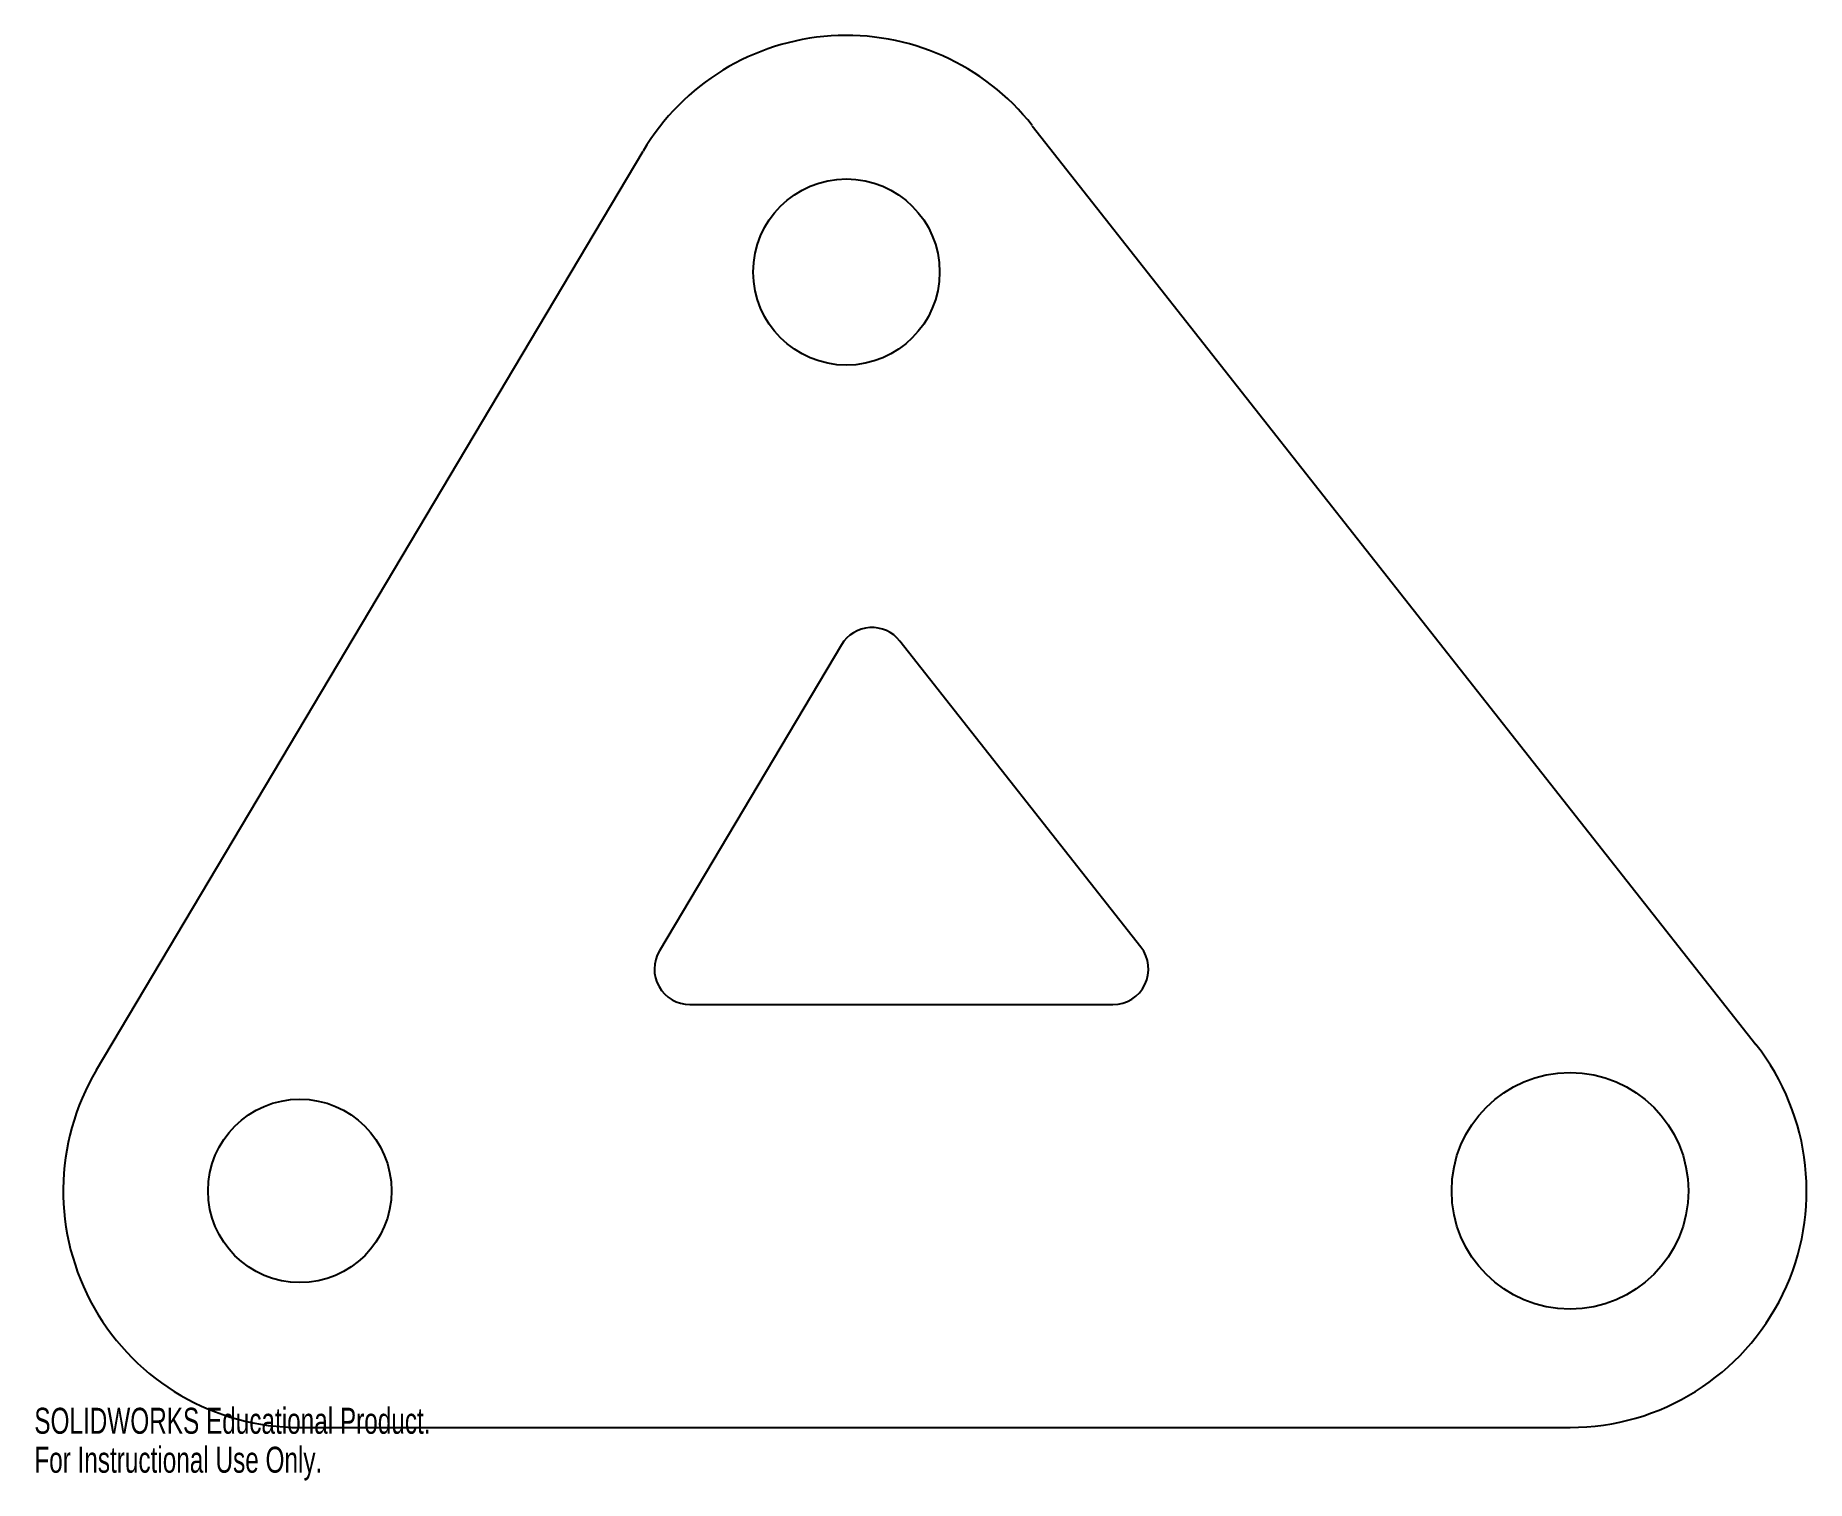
# Model space of a CAD drawing. Header units: inches. Extents: x 0 to 2.95, y 0 to 2.4.
import ezdxf

# ---------------------------------------------------------------- set-up
doc = ezdxf.new("R2010")
doc.units = ezdxf.units.IN
doc.header["$MEASUREMENT"] = 0
doc.styles.add('SLDTEXTSTYLE0', font='TXT', dxfattribs={"width": 0.7})

msp = doc.modelspace()

# ---------------------------------------------------------------- linework, layer by layer
at = {"color": 7, "linetype": 'Continuous', "lineweight": 25}
for p, q in [((1.6607, 2.2538), (2.8647, 0.7251)), ((0.1035, 0.6828), (1.0131, 2.2116)), ((1.3431, 1.39), (1.0402, 0.8808)), ((1.8413, 0.8871), (1.4403, 1.3963)), ((1.0909, 0.7915), (1.7949, 0.7915)), ((0.4418, 0.0878), (2.5554, 0.0878))]:
    msp.add_line(p, q, dxfattribs=at)
for centre, radius in [((1.3514, 2.0103), 0.155), ((2.5554, 0.4815), 0.1969), ((0.4418, 0.4815), 0.1526)]:
    msp.add_circle(centre, radius, dxfattribs=at)
for centre, radius, start, end in [((1.3514, 2.0103), 0.3937, 38.2212, 149.2476), ((1.3939, 1.3598), 0.0591, 38.2212, 149.2476), ((1.7949, 0.8506), 0.0591, 270, 38.2212), ((1.0909, 0.8506), 0.0591, 149.2476, 270), ((2.5554, 0.4815), 0.3937, 270, 38.2212), ((0.4418, 0.4815), 0.3937, 149.2476, 270)]:
    msp.add_arc(centre, radius, start, end, dxfattribs=at)

# ---------------------------------------------------------------- texts
at = {"color": 7, "linetype": 'Continuous', "char_height": 0.04325, "attachment_point": 1, "style": 'SLDTEXTSTYLE0'}
for s, insert in [('SOLIDWORKS Educational Product.', (0, 0.1206)), ('For Instructional Use Only.', (0, 0.0558))]:
    msp.add_mtext(s, dxfattribs=dict(at, insert=insert))

doc.saveas('drawing.dxf')
